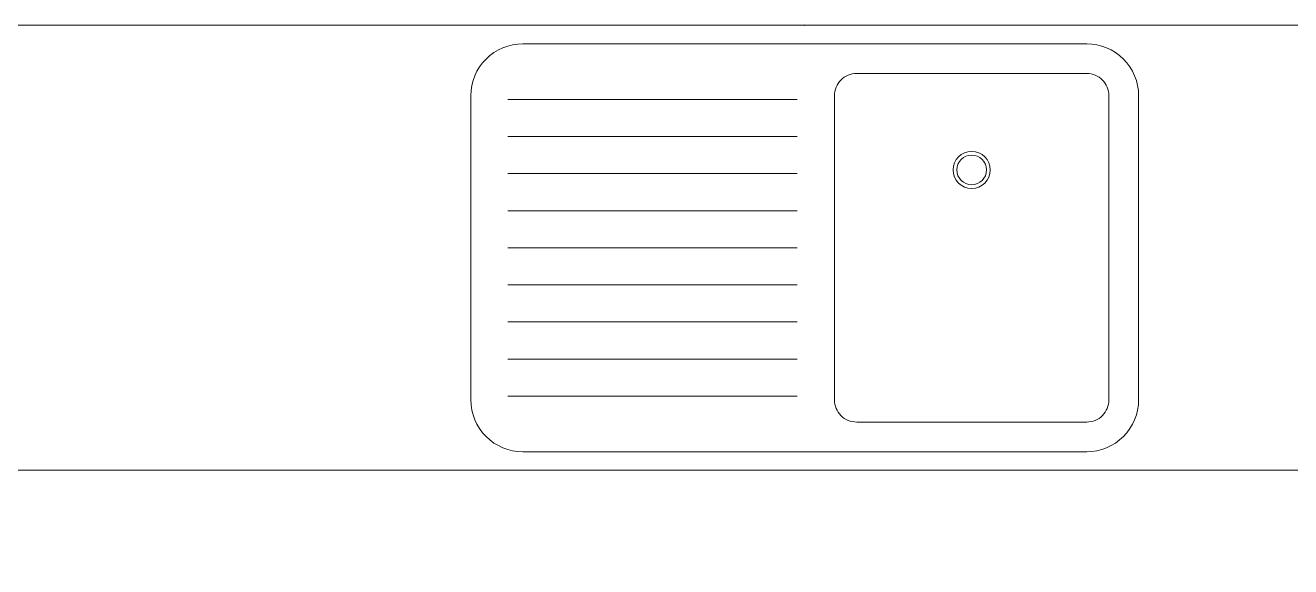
# Model space of a CAD drawing. Extents: x -1417 to 34975, y -245 to 8298.
# Drawn here: x 16870.3 to 17040.8, y 3037.5 to 3110.5 of the extents above; entities that cross this region are included whole.
import ezdxf

# ---------------------------------------------------------------- set-up
doc = ezdxf.new("R2010")
doc.units = 0
doc.layers.get('0').update_dxf_attribs({"color": 9, "lineweight": 9})
doc.layers.add('05V', color=9, linetype='Continuous', lineweight=9)
doc.layers.add('14', color=9, linetype='Continuous', lineweight=9)

# ---------------------------------------------------------------- blocks, each defined once
blk = doc.blocks.new('m-mu-evye01-p')
for points in [[(-45, 9.5), (-45, 50.5, -0.414214), (-38, 57.5), (38, 57.5, -0.414214), (45, 50.5), (45, 9.5, -0.414214), (38, 2.5), (-38, 2.5, -0.414214)], [(-4, 9.5), (-4, 50.5, 0.414214), (-7, 53.5), (-38, 53.5, 0.414214), (-41, 50.5), (-41, 9.5, 0.414214), (-38, 6.5), (-7, 6.5, 0.414214)]]:
    blk.add_lwpolyline(points, format="xyb", close=True)
for points in [[(40, 50), (1, 50)], [(40, 45), (1, 45)], [(40, 40), (1, 40)], [(40, 35), (1, 35)], [(40, 30), (1, 30)], [(40, 25), (1, 25)], [(40, 20), (1, 20)], [(40, 15), (1, 15)], [(40, 10), (1, 10)]]:
    blk.add_lwpolyline(points)
for radius in [2.5, 2]:
    blk.add_circle((-22.5, 19.5), radius)
blk.add_point((0, 0))

msp = doc.modelspace()

# ---------------------------------------------------------------- linework, layer by layer
for p, q in [((17171.31, 3110.5), (16822.84, 3110.5)), ((17171.31, 3050.5), (16822.84, 3050.5))]:
    msp.add_line(p, q)
at = {"layer": '14'}
msp.add_lwpolyline([(17087.84, 3110.5), (16822.84, 3110.5), (16822.84, 3035.5), (16804.84, 3035.5)], dxfattribs=at)

# ---------------------------------------------------------------- block references
at = {"layer": '05V', "linetype": 'Continuous', "rotation": 180}
msp.add_blockref('m-mu-evye01-p', (16975.34, 3110.5), dxfattribs=at)

doc.saveas('drawing.dxf')
